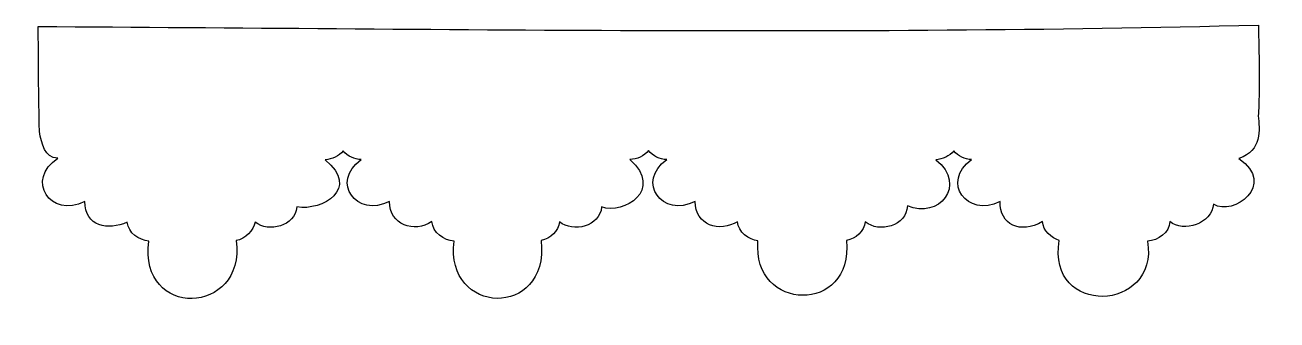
# Model space of a CAD drawing. Header units: centimetres. Extents: x -12.8 to 14.1, y -0.7 to 5.6.
import ezdxf

# ---------------------------------------------------------------- set-up
doc = ezdxf.new("R2010")
doc.units = ezdxf.units.CM
doc.header["$MEASUREMENT"] = 0
doc.layers.add('Layer 1', color=7, linetype='Continuous')

msp = doc.modelspace()

# ---------------------------------------------------------------- linework, layer by layer
at = {"layer": 'Layer 1', "color": 27}
msp.add_open_spline([(13.66214, 5.63063), (4.69751, 5.40598), (-4.07952, 5.55726), (-12.5409, 5.59829), (-12.5409, 5.59829), (-12.53939, 4.4092), (-12.53082, 4.22734), (-12.51863, 3.34359), (-12.51863, 3.34359), (-12.46488, 3.07816), (-12.41181, 2.78303), (-12.12127, 2.77138), (-12.12127, 2.77138), (-12.82596, 2.31355), (-12.28507, 1.46865), (-11.54332, 1.84617), (-11.54332, 1.84617), (-11.54094, 1.2961), (-11.03759, 1.22213), (-10.63216, 1.39638), (-10.63216, 1.39638), (-10.60371, 1.16707), (-10.38457, 1.0089), (-10.16418, 0.99537), (-10.16418, 0.99537), (-10.39911, -0.68302), (-8.08634, -0.61858), (-8.2906, 1.00364), (-8.2906, 1.00364), (-8.09014, 1.03853), (-7.91887, 1.22716), (-7.88711, 1.40217), (-7.88711, 1.40217), (-7.58995, 1.16533), (-7.02838, 1.31693), (-6.99001, 1.72546), (-6.99001, 1.72546), (-6.43539, 1.63614), (-5.62727, 2.11792), (-6.37981, 2.7408), (-6.37981, 2.7408), (-6.23281, 2.74842), (-6.08759, 2.81577), (-5.9912, 2.92766), (-5.9912, 2.92766), (-5.90619, 2.80703), (-5.73664, 2.75225), (-5.61086, 2.74245), (-5.61086, 2.74245), (-6.27401, 2.25585), (-5.70557, 1.48835), (-4.99653, 1.84369), (-4.99653, 1.84369), (-5.00289, 1.33504), (-4.46691, 1.16427), (-4.08868, 1.41126), (-4.08868, 1.41126), (-4.06887, 1.17187), (-3.82862, 1.00712), (-3.61243, 0.99206), (-3.61243, 0.99206), (-3.81701, -0.59337), (-1.57041, -0.69899), (-1.7405, 1.00364), (-1.7405, 1.00364), (-1.54887, 1.04981), (-1.36906, 1.20376), (-1.34776, 1.40878), (-1.34776, 1.40878), (-1.05317, 1.16234), (-0.48182, 1.31355), (-0.44322, 1.72545), (-0.44322, 1.72545), (0.03477, 1.55837), (0.8951, 2.08774), (0.16284, 2.74492), (0.16284, 2.74492), (0.31632, 2.74866), (0.46813, 2.81955), (0.5655, 2.93757), (0.5655, 2.93757), (0.65504, 2.81619), (0.80599, 2.74681), (0.95576, 2.74244), (0.95576, 2.74244), (0.28948, 2.25947), (0.86017, 1.48608), (1.56761, 1.84451), (1.56761, 1.84451), (1.56227, 1.32983), (2.09392, 1.17176), (2.47712, 1.41043), (2.47712, 1.41043), (2.49288, 1.18531), (2.71854, 1.02061), (2.91451, 0.99619), (2.91451, 0.99619), (2.78124, -0.53643), (4.97447, -0.58421), (4.8129, 1.00777), (4.8129, 1.00777), (5.01316, 1.03621), (5.19512, 1.20392), (5.21722, 1.40878), (5.21722, 1.40878), (5.52175, 1.15472), (6.10587, 1.32467), (6.12425, 1.75026), (6.12425, 1.75026), (6.79367, 1.45999), (7.42105, 2.18511), (6.73196, 2.74079), (6.73196, 2.74079), (6.87953, 2.74896), (7.02395, 2.81612), (7.12057, 2.92848), (7.12057, 2.92848), (7.21181, 2.81282), (7.35766, 2.74908), (7.50339, 2.74327), (7.50339, 2.74327), (6.83658, 2.25897), (7.40422, 1.49148), (8.11359, 1.84121), (8.11359, 1.84121), (8.10348, 1.34798), (8.55023, 1.13407), (9.02392, 1.41209), (9.02392, 1.41209), (9.03643, 1.21418), (9.21714, 1.0581), (9.38524, 1.00943), (9.38524, 1.00943), (9.10371, -0.63558), (11.52243, -0.54556), (11.2828, 0.99041), (11.2828, 0.99041), (11.50575, 1.00946), (11.75042, 1.17251), (11.76071, 1.41209), (11.76071, 1.41209), (12.05448, 1.16157), (12.65956, 1.37182), (12.69821, 1.7864), (12.69821, 1.7864), (13.11603, 1.51557), (14.06017, 2.19863), (13.24403, 2.76974), (13.24403, 2.76974), (13.74598, 2.92459), (13.68302, 3.39597), (13.65919, 3.68204), (13.65919, 3.68204), (13.6794, 3.90709), (13.68601, 4.57322), (13.66216, 5.63064), (13.66216, 5.63064), (13.66216, 5.63064), (13.66214, 5.63063), (13.66214, 5.63063)], degree=3, knots=[0, 0, 0, 0, 0.02439024, 0.02439024, 0.02439024, 0.02439024, 0.04878049, 0.04878049, 0.04878049, 0.04878049, 0.07317073, 0.07317073, 0.07317073, 0.07317073, 0.09756098, 0.09756098, 0.09756098, 0.09756098, 0.12195122, 0.12195122, 0.12195122, 0.12195122, 0.14634146, 0.14634146, 0.14634146, 0.14634146, 0.17073171, 0.17073171, 0.17073171, 0.17073171, 0.19512195, 0.19512195, 0.19512195, 0.19512195, 0.2195122, 0.2195122, 0.2195122, 0.2195122, 0.24390244, 0.24390244, 0.24390244, 0.24390244, 0.26829268, 0.26829268, 0.26829268, 0.26829268, 0.29268293, 0.29268293, 0.29268293, 0.29268293, 0.31707317, 0.31707317, 0.31707317, 0.31707317, 0.34146341, 0.34146341, 0.34146341, 0.34146341, 0.36585366, 0.36585366, 0.36585366, 0.36585366, 0.3902439, 0.3902439, 0.3902439, 0.3902439, 0.41463415, 0.41463415, 0.41463415, 0.41463415, 0.43902439, 0.43902439, 0.43902439, 0.43902439, 0.46341463, 0.46341463, 0.46341463, 0.46341463, 0.48780488, 0.48780488, 0.48780488, 0.48780488, 0.51219512, 0.51219512, 0.51219512, 0.51219512, 0.53658537, 0.53658537, 0.53658537, 0.53658537, 0.56097561, 0.56097561, 0.56097561, 0.56097561, 0.58536585, 0.58536585, 0.58536585, 0.58536585, 0.6097561, 0.6097561, 0.6097561, 0.6097561, 0.63414634, 0.63414634, 0.63414634, 0.63414634, 0.65853659, 0.65853659, 0.65853659, 0.65853659, 0.68292683, 0.68292683, 0.68292683, 0.68292683, 0.70731707, 0.70731707, 0.70731707, 0.70731707, 0.73170732, 0.73170732, 0.73170732, 0.73170732, 0.75609756, 0.75609756, 0.75609756, 0.75609756, 0.7804878, 0.7804878, 0.7804878, 0.7804878, 0.80487805, 0.80487805, 0.80487805, 0.80487805, 0.82926829, 0.82926829, 0.82926829, 0.82926829, 0.85365854, 0.85365854, 0.85365854, 0.85365854, 0.87804878, 0.87804878, 0.87804878, 0.87804878, 0.90243902, 0.90243902, 0.90243902, 0.90243902, 0.92682927, 0.92682927, 0.92682927, 0.92682927, 0.95121951, 0.95121951, 0.95121951, 0.95121951, 1, 1, 1, 1], dxfattribs=at)

doc.saveas('drawing.dxf')
